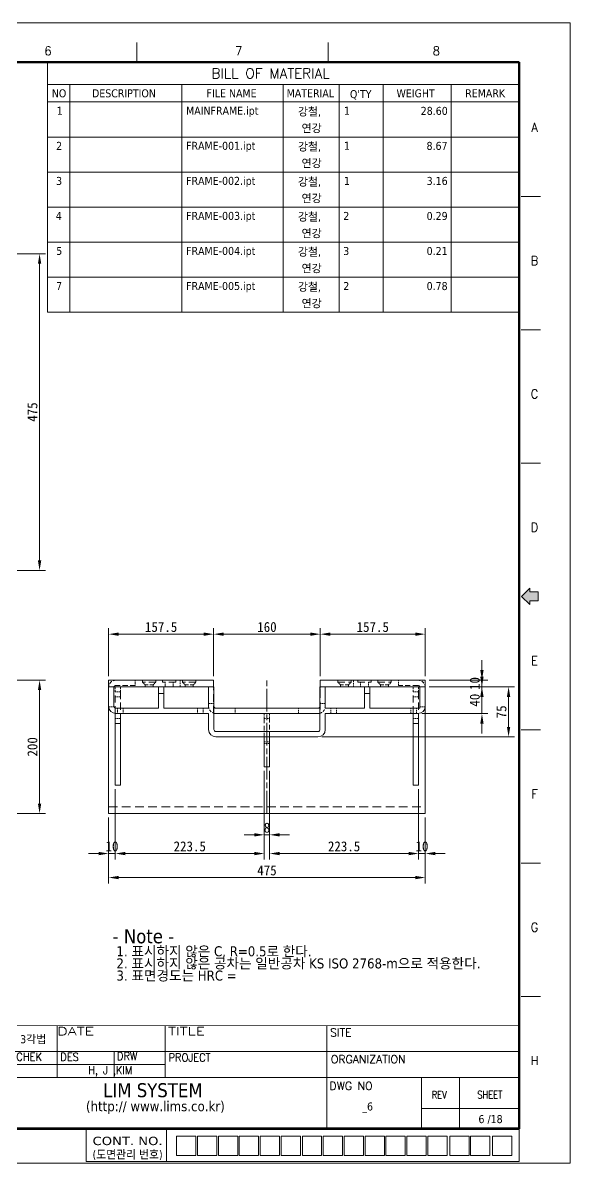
# Model space of a CAD drawing. Header units: millimetres. Extents: x 36 to 2484, y 36 to 1746.
# Drawn here: x 1663 to 2484, y 36 to 1746 of the extents above; entities that cross this region are included whole.
import ezdxf
from ezdxf.enums import TextEntityAlignment as Align

# ---------------------------------------------------------------- set-up
doc = ezdxf.new("R2010")
doc.units = ezdxf.units.MM
doc.header["$LTSCALE"] = 6
doc.linetypes.add('CHAIN', pattern=[0.3543, 0.2362, -0.0295, 0.0591, -0.0295])
doc.linetypes.add('HIDDEN', pattern=[9.525, 6.35, -3.175])
doc.layers.get('0').update_dxf_attribs({"lineweight": 18})
for name, color, linetype, lineweight in [('SkizziergeometrieWIN-ISO', 7, 'Continuous', 50), ('가는실선_A4', 7, 'Continuous', 5), ('굵은실선_A3', 7, 'Continuous', 18), ('제목(ISO)', 7, 'Continuous', 50)]:
    doc.layers.add(name, color=color, linetype=linetype, lineweight=lineweight)
for name, color, linetype, lineweight, true_color in [('가는실선_A3', 9, 'Continuous', 5, 0x808080), ('가는실선중심선_A3', 1, 'Continuous', 5, 0xff0000), ('가는파선_A3', 7, 'HIDDEN', 13, 0x008000)]:
    doc.layers.add(name, color=color, linetype=linetype, lineweight=lineweight, true_color=true_color)
doc.styles.add('A3_DS_PartList', font='RomanC.shx')
doc.styles.add('A3_DS_TB02', font='tahoma.ttf')
doc.styles.add('ROMANC_61', font='ROMANC.shx')
doc.styles.add('주 텍스트 (ISO)', font='tahoma.ttf')
doc.styles.add('주문자_A3(3.5)', font='tahoma.ttf')
doc.styles.add('치수문자_A3(2.5)', font='')
doc.styles.add('텍스트 스타일12', font='tahoma.ttf')
doc.styles.add('텍스트 스타일171', font='ROMANC.shx', dxfattribs={"width": 0.9})
doc.styles.add('텍스트 스타일206', font='ROMANC.shx', dxfattribs={"width": 1.11072})
doc.styles.add('텍스트 스타일208', font='ROMANC.shx', dxfattribs={"width": 1.194322})
doc.styles.add('텍스트 스타일211', font='ROMANC.shx', dxfattribs={"width": 0.9})
doc.styles.add('텍스트 스타일213', font='RomanC.shx', dxfattribs={"width": 0.9})
doc.styles.add('텍스트 스타일233', font='RomanC.shx')
doc.styles.add('텍스트 스타일36', font='ROMANC.shx', dxfattribs={"width": 0.941937})
doc.styles.add('텍스트 스타일46', font='tahoma.ttf', dxfattribs={"width": 0.862937})
doc.styles.add('텍스트 스타일48', font='tahoma.ttf', dxfattribs={"width": 1.258573})
doc.styles.add('텍스트 스타일65', font='romans.shx', dxfattribs={"width": 0.8})
doc.styles.get('치수문자_A3(2.5)').set_extended_font_data('GulimChe')
doc.dimstyles.new('치수_A3(2.5)', dxfattribs={"dimscale": 6, "dimtxt": 2.5, "dimasz": 2.5, "dimexe": 1.5, "dimexo": 1, "dimgap": 0.5, "dimtad": 1, "dimtoh": 1, "dimdec": 1, "dimrnd": 1e-08, "dimdsep": 46, "dimtxsty": '치수문자_A3(2.5)', "dimcen": 0.09, "dimdle": 10, "dimclrd": 8, "dimclre": 8, "dimclrt": 7, "dimadec": 1, "dimazin": 2, "dimtfac": 0.8, "dimtmove": 0, "dimatfit": 3, "dimfxl": 1, "dimtolj": 1, "dimtzin": 0, "dimlwd": -1, "dimlwe": -1, "dimarcsym": 0})

# ---------------------------------------------------------------- blocks, each defined once
blk = doc.blocks.new('경계 A3_경계')
blk.add_hatch(color=7).paths.add_polyline_path([(405.98, 148.76), (403.92, 148.76), (403.92, 149.72), (401.86, 147.66), (403.92, 145.6), (403.92, 146.56), (405.98, 146.56)])
for p, q in [((403.92, 149.72), (401.86, 147.66)), ((403.92, 148.76), (403.92, 149.72)), ((405.98, 148.76), (403.92, 148.76)), ((405.98, 146.56), (405.98, 148.76)), ((401.86, 147.66), (403.92, 145.6)), ((403.92, 146.56), (405.98, 146.56)), ((403.92, 145.6), (403.92, 146.56)), ((292.99, 6.43), (292.99, 14.6))]:
    blk.add_line(p, q)
at = {"color": 7}
for p, q in [((403.92, 149.72), (401.86, 147.66)), ((403.92, 148.76), (403.92, 149.72)), ((405.98, 148.76), (403.92, 148.76)), ((405.98, 146.56), (405.98, 148.76)), ((401.86, 147.66), (403.92, 145.6)), ((403.92, 145.6), (403.92, 146.56)), ((403.92, 146.56), (405.98, 146.56))]:
    blk.add_line(p, q, dxfattribs=at)
at = {"layer": 'SkizziergeometrieWIN-ISO', "lineweight": 18}
for p, q in [((6, 291), (414, 291)), ((414, 291), (414, 6)), ((414, 6), (6, 6))]:
    blk.add_line(p, q, dxfattribs=at)
at = {"layer": '가는실선_A3', "color": 7}
for p, q in [((305.67, 281.16), (305.67, 286.06)), ((353.45, 281.16), (353.45, 286.06)), ((401.71, 247.62), (406.61, 247.62)), ((401.71, 214.3), (406.61, 214.3)), ((401.71, 180.98), (406.61, 180.98)), ((401.71, 114.34), (406.61, 114.34)), ((401.71, 81.02), (406.61, 81.02)), ((401.71, 47.7), (406.61, 47.7)), ((313.09, 14.6), (313.09, 6.55)), ((401.22, 14.6), (401.22, 6.43)), ((315.58, 12.77), (315.58, 7.95)), ((315.58, 12.77), (320.4, 12.77)), ((320.4, 12.77), (320.4, 7.95)), ((320.81, 12.77), (320.81, 7.95)), ((320.81, 12.77), (325.63, 12.77)), ((325.63, 12.77), (325.63, 7.95)), ((326.03, 12.77), (326.03, 7.95)), ((326.03, 12.77), (330.86, 12.77)), ((330.86, 12.77), (330.86, 7.95)), ((331.26, 12.77), (336.09, 12.77)), ((331.26, 12.77), (331.26, 7.95)), ((336.09, 12.77), (336.09, 7.95)), ((336.49, 12.77), (336.49, 7.95)), ((336.49, 12.77), (341.31, 12.77)), ((341.31, 12.77), (341.31, 7.95)), ((341.72, 12.77), (341.72, 7.95)), ((341.72, 12.77), (346.54, 12.77)), ((346.54, 12.77), (346.54, 7.95)), ((347.03, 12.77), (351.86, 12.77)), ((347.03, 12.77), (347.03, 7.95)), ((351.86, 12.77), (351.86, 7.95)), ((352.26, 12.77), (352.26, 7.95)), ((352.26, 12.77), (357.09, 12.77)), ((357.09, 12.77), (357.09, 7.95)), ((357.49, 12.77), (357.49, 7.95)), ((357.49, 12.77), (362.31, 12.77)), ((362.31, 12.77), (362.31, 7.95)), ((362.72, 12.77), (362.72, 7.95)), ((362.72, 12.77), (367.54, 12.77)), ((367.54, 12.77), (367.54, 7.95)), ((367.94, 12.77), (372.77, 12.77)), ((367.94, 12.77), (367.94, 7.95)), ((372.77, 12.77), (372.77, 7.95)), ((373.17, 12.77), (373.17, 7.95)), ((373.17, 12.77), (378, 12.77)), ((378, 12.77), (378, 7.95)), ((378.4, 12.77), (378.4, 7.95)), ((378.4, 12.77), (383.22, 12.77)), ((383.22, 12.77), (383.22, 7.95)), ((383.88, 12.77), (388.7, 12.77)), ((383.88, 12.77), (383.88, 7.95)), ((388.7, 12.77), (388.7, 7.95)), ((389.1, 12.77), (389.1, 7.95)), ((389.1, 12.77), (393.93, 12.77)), ((393.93, 12.77), (393.93, 7.95)), ((394.55, 12.77), (394.55, 7.95)), ((394.55, 12.77), (399.37, 12.77)), ((399.37, 12.77), (399.37, 7.95)), ((292.99, 6.43), (401.22, 6.43)), ((315.58, 7.95), (320.4, 7.95)), ((320.81, 7.95), (325.63, 7.95)), ((326.03, 7.95), (330.86, 7.95)), ((331.26, 7.95), (336.09, 7.95)), ((336.49, 7.95), (341.31, 7.95)), ((341.72, 7.95), (346.54, 7.95)), ((347.03, 7.95), (351.86, 7.95)), ((352.26, 7.95), (357.09, 7.95)), ((357.49, 7.95), (362.31, 7.95)), ((362.72, 7.95), (367.54, 7.95)), ((367.94, 7.95), (372.77, 7.95)), ((373.17, 7.95), (378, 7.95)), ((378.4, 7.95), (383.22, 7.95)), ((383.88, 7.95), (388.7, 7.95)), ((389.1, 7.95), (393.93, 7.95)), ((394.55, 7.95), (399.37, 7.95))]:
    blk.add_line(p, q, dxfattribs=at)
at = {"layer": '가는실선_A3', "color": 7, "lineweight": 60}
for p, q in [((401.22, 281.16), (19.02, 281.16)), ((401.22, 14.6), (401.22, 281.16)), ((19.02, 14.6), (401.22, 14.6))]:
    blk.add_line(p, q, dxfattribs=at)
at = {"layer": '가는실선_A3', "color": 7, "style": '텍스트 스타일36', "width": 0.941937}
for s, p in [('6', (283.45, 283.98)), ('7', (331.14, 283.98)), ('8', (380.55, 283.98)), ('A', (405.08, 264.88)), ('B', (405.08, 231.56)), ('C', (405.08, 198.24)), ('D', (405.08, 164.92)), ('E', (405.08, 131.6)), ('F', (405.08, 98.28)), ('G', (405.08, 64.96)), ('H', (405.08, 31.64))]:
    blk.add_text(s, height=2.2, dxfattribs=at).set_placement(p, align=Align.MIDDLE_CENTER)
at = {"layer": '가는실선_A3', "color": 7}
for s, style, width, p, p2 in [('CONT. NO.', '텍스트 스타일48', 1.258564, (294.58, 10.53), (312.09, 10.53)), ('(도면관리 번호)', '텍스트 스타일46', 0.982376, (294.58, 7.15), (312.09, 7.15))]:
    blk.add_text(s, height=2.084, dxfattribs=dict(at, style=style, width=width)).set_placement(p, p2, align=Align.FIT)
blk = doc.blocks.new('제목 블록 A3_표제란')
at = {"layer": '가는실선_A4', "lineweight": 13}
for p, q in [((25.42, 38.66), (269.12, 38.66)), ((208.17, 38.66), (208.17, 13.12)), ((269.12, 38.66), (407.77, 38.63)), ((25.42, 32.81), (269.12, 32.81))]:
    blk.add_line(p, q, dxfattribs=at)
at = {"layer": '가는실선_A4'}
for p, q in [((25.42, 13.12), (25.42, 38.66)), ((52.65, 38.66), (52.65, 13.12)), ((97.69, 38.66), (97.69, 13.12)), ((106.58, 37.75), (104.15, 34.26)), ((109.02, 34.26), (106.58, 37.75)), ((116.56, 13.12), (116.56, 38.69)), ((225.83, 38.66), (225.83, 12.86)), ((240.26, 38.66), (240.26, 12.86)), ((254.69, 38.66), (254.69, 13.12)), ((281.38, 38.66), (281.38, 25.66)), ((292.25, 38.65), (292.25, 25.66)), ((319.29, 38.65), (319.29, 25.66)), ((407.76, 13.12), (407.77, 38.63)), ((104.15, 34.26), (109.02, 34.26)), ((36.93, 32.81), (36.93, 19.82)), ((66.8, 32.81), (66.8, 17.47)), ((82.25, 32.81), (82.25, 17.47)), ((106.58, 31.55), (104.15, 28.06)), ((109.02, 28.06), (106.58, 31.55)), ((306.52, 32.15), (306.52, 25.66)), ((97.69, 30.03), (25.42, 30.03)), ((30.98, 29.24), (32.59, 29.24)), ((31.78, 28.13), (30.98, 29.24)), ((32.59, 29.24), (31.78, 28.13)), ((30.19, 26.66), (31.8, 26.66)), ((30.99, 25.55), (30.19, 26.66)), ((31.8, 26.66), (30.99, 25.55)), ((31.8, 26.66), (33.4, 26.66)), ((32.6, 25.55), (31.8, 26.66)), ((33.4, 26.66), (32.6, 25.55)), ((104.15, 28.06), (109.02, 28.06)), ((106.58, 26.57), (104.15, 23.08)), ((109.02, 23.08), (106.58, 26.57)), ((97.69, 25.05), (25.42, 25.05)), ((29.38, 24.16), (30.98, 24.16)), ((30.18, 23.05), (29.38, 24.16)), ((30.98, 24.16), (30.18, 23.05)), ((30.98, 24.16), (32.59, 24.16)), ((31.79, 23.05), (30.98, 24.16)), ((32.59, 24.16), (31.79, 23.05)), ((32.59, 24.16), (34.2, 24.16)), ((33.39, 23.05), (32.59, 24.16)), ((34.2, 24.16), (33.39, 23.05)), ((104.15, 23.08), (109.02, 23.08)), ((28.59, 21.34), (30.19, 21.34)), ((29.39, 20.23), (28.59, 21.34)), ((30.19, 21.34), (29.39, 20.23)), ((30.19, 21.34), (31.8, 21.34)), ((31, 20.23), (30.19, 21.34)), ((31.8, 21.34), (31, 20.23)), ((31.8, 21.34), (33.41, 21.34)), ((32.6, 20.23), (31.8, 21.34)), ((33.41, 21.34), (32.6, 20.23)), ((33.41, 21.34), (35.01, 21.34)), ((34.21, 20.23), (33.41, 21.34)), ((35.01, 21.34), (34.21, 20.23)), ((106.58, 21.34), (104.15, 17.85)), ((109.02, 17.85), (106.58, 21.34)), ((97.69, 19.82), (25.42, 19.82)), ((36.93, 19.82), (36.93, 13.12)), ((104.15, 17.85), (109.02, 17.85)), ((25.42, 13.12), (407.76, 13.12)), ((208.17, 13.12), (25.42, 13.12))]:
    blk.add_line(p, q, dxfattribs=at)
at = {"layer": '가는실선_A4', "color": 7}
for p, q in [((269.12, 13.12), (269.12, 38.66)), ((359.7, 38.64), (359.69, 13.12)), ((269.12, 32.15), (407.77, 32.15)), ((269.09, 27.68), (25.42, 27.68)), ((407.76, 25.66), (269.12, 25.66)), ((383.36, 25.66), (383.36, 13.12)), ((269.12, 22.4), (25.42, 22.4)), ((269.12, 17.47), (52.65, 17.47)), ((383.36, 17.91), (407.76, 17.92))]:
    blk.add_line(p, q, dxfattribs=at)
at = {"layer": '가는실선_A4', "color": 7, "linetype": 'Continuous'}
blk.add_line((392.85, 25.66), (392.85, 13.12), dxfattribs=at)
at = {"layer": '가는실선_A4'}
for centre, start, end in [((30.81, 31.11), 0, 180), ((32.21, 31.11), 180, 0)]:
    blk.add_arc(centre, 0.698, start, end, dxfattribs=at)
at = {"layer": '제목(ISO)', "color": 208, "lineweight": 5, "true_color": 0x400040}
blk.add_line((269.12, 28.95), (319.29, 28.95), dxfattribs=at)
at = {"layer": '가는실선_A3', "color": 7, "style": '텍스트 스타일12'}
blk.add_attdef('질량\\P1;_001', (38.51, 15.71), '', height=2, dxfattribs=at)
at = {"layer": '가는실선_A4', "color": 7}
for s, height, style, width, p in [('SCALE', 1.911, '텍스트 스타일65', 0.8, (269.12, 36.36)), ('CLASS OF FINISH', 2, '텍스트 스타일171', 0.9, (26.97, 34.81)), ('GENERAL TOL(MACHINE)', 2, '텍스트 스타일171', 0.9, (53.76, 34.67)), ('4', 1.5, '텍스트 스타일211', 0.9, (105.83, 34.98)), ('OVER0.5', 1.5, '텍스트 스타일211', 0.9, (54.63, 30.6)), ('UNDER6', 1.5, '텍스트 스타일211', 0.9, (69.75, 30.85)), ('APP', 2, '텍스트 스타일171', 0.9, (269.12, 30.05)), ('CHEK', 2, '텍스트 스타일171', 0.9, (282.07, 29.86)), ('DES', 2, '텍스트 스타일171', 0.9, (293.07, 29.82)), ('DRW', 2, '텍스트 스타일171', 0.9, (307.23, 30.03)), ('PROJECT', 2, '텍스트 스타일171', 0.9, (320.13, 29.68)), ('50S', 1.5, '텍스트 스타일211', 0.9, (42.49, 28.11)), ('6', 1.5, '텍스트 스타일211', 0.9, (56.81, 28.15)), ('30', 1.5, '텍스트 스타일211', 0.9, (71.73, 28.22)), ('3', 1.5, '텍스트 스타일211', 0.9, (105.83, 28.78)), ('H, J ,KIM', 2, '텍스트 스타일171', 0.9, (300.03, 26.54)), ('12.5S', 1.5, '텍스트 스타일211', 0.9, (42.49, 25.76)), ('30', 1.5, '텍스트 스타일211', 0.9, (56.81, 25.8)), ('120', 1.5, '텍스트 스타일211', 0.9, (71.73, 25.86)), ('3.2S', 1.5, '텍스트 스타일211', 0.9, (42.49, 23.12)), ('120', 1.5, '텍스트 스타일211', 0.9, (56.81, 23.16)), ('315', 1.5, '텍스트 스타일211', 0.9, (71.73, 23.23)), ('2', 1.5, '텍스트 스타일211', 0.9, (105.83, 23.8)), ('0.8S', 1.5, '텍스트 스타일211', 0.9, (42.49, 20.48)), ('160', 1.5, '텍스트 스타일211', 0.9, (56.81, 20.52)), ('1000', 1.5, '텍스트 스타일213', 0.9, (71.72, 20.59)), ('1', 1.5, '텍스트 스타일211', 0.9, (105.83, 18.57)), ('REV', 1.911, '텍스트 스타일65', 0.8, (385.9, 20.39)), ('SHEET', 1.911, '텍스트 스타일65', 0.8, (397.3, 20.42)), ('Weight', 2, '텍스트 스타일171', 0.9, (26.97, 15.76)), ('315', 1.5, '텍스트 스타일213', 0.9, (56.81, 17.94)), ('2000', 1.5, '텍스트 스타일211', 0.9, (71.72, 18.01)), ('OVER 2000', 1.5, '텍스트 스타일211', 0.9, (56.81, 13.87)), ('50S', 1.5, '텍스트 스타일211', 0.9, (71.73, 13.94)), ('REV NO', 2, '텍스트 스타일171', 0.9, (101.23, 14.1)), ('REVISION NOTE', 2, '텍스트 스타일171', 0.9, (148.38, 14.33)), ('DATE', 2, '텍스트 스타일171', 0.9, (213.9, 14.44)), ('DRW', 2, '텍스트 스타일171', 0.9, (230.19, 14.46)), ('DES', 2, '텍스트 스타일171', 0.9, (244.7, 14.2)), ('APP', 2, '텍스트 스타일171', 0.9, (259.32, 14.27))]:
    blk.add_text(s, height=height, dxfattribs=dict(at, style=style, width=width)).set_placement(p)
for s, style, width, p, p2 in [('DATE', '텍스트 스타일208', 1.22262, (292.31, 36.23), (301.51, 36.23)), ('TITLE', '텍스트 스타일206', 1.136317, (320.02, 36.23), (329.22, 36.23))]:
    blk.add_text(s, height=2, dxfattribs=dict(at, style=style, width=width)).set_placement(p, p2, align=Align.FIT)
at = {"layer": '가는실선_A4', "color": 7, "style": '텍스트 스타일233'}
for s, p in [('SITE', (360.5, 35.93)), ('ORGANIZATION', (360.7, 29.24)), ('DWG NO', (360.36, 22.57))]:
    blk.add_text(s, height=2, dxfattribs=at).set_placement(p)
at = {"layer": '가는실선_A4', "color": 7}
for s, insert, char_height, attachment_point, style in [('\\fTahoma|b0|i0;\\H2.0000;3각법', (283.03, 35.14), 2, 4, '주문자_A3(3.5)'), ('\\fAIGDT|b0|i0;\\W0.90;\\H1.5000;`\\fTahoma|b0|i0;\\W0.90;\\H1.5000;0.2', (85.63, 30.47), 1.5, 7, 'ROMANC_61'), ('\\fAIGDT|b0|i0;\\W0.90;\\H1.5000;`\\fTahoma|b0|i0;\\W0.90;\\H1.5000;0.1', (85.63, 27.69), 1.5, 7, 'ROMANC_61'), ('\\fAIGDT|b0|i0;\\W0.90;\\H1.5000;`\\fTahoma|b0|i0;\\W0.90;\\H1.5000;0.3', (85.63, 25.34), 1.5, 7, 'ROMANC_61'), ('\\fAIGDT|b0|i0;\\W0.90;\\H1.5000;`\\fTahoma|b0|i0;\\W0.90;\\H1.5000;0.5', (85.63, 22.71), 1.5, 7, 'ROMANC_61'), ('\\fAIGDT|b0|i0;\\W0.90;\\H1.5000;`\\fTahoma|b0|i0;\\W0.90;\\H1.5000;0.8', (85.62, 20.06), 1.5, 7, 'ROMANC_61'), ('\\fAIGDT|b0|i0;\\W0.90;\\H1.5000;`\\fTahoma|b0|i0;\\W0.90;\\H1.5000;1.2', (85.62, 17.48), 1.5, 7, 'ROMANC_61'), ('\\fAIGDT|b0|i0;\\W0.90;\\H1.5000;`\\fTahoma|b0|i0;\\W0.90;\\H1.5000;1.5', (85.63, 13.42), 1.5, 7, 'ROMANC_61')]:
    blk.add_mtext(s, dxfattribs=dict(at, insert=insert, char_height=char_height, attachment_point=attachment_point, style=style))
at = {"layer": '가는실선_A4', "char_height": 2, "style": '주 텍스트 (ISO)'}
for s, insert, attachment_point in [('\\fTahoma|b0|i0;\\H2.0000;_6 ', (369.91, 18.11), 5), ('\\fTahoma|b0|i0;\\H2.0000;6 /18 ', (400.63, 16.28), 2)]:
    blk.add_mtext(s, dxfattribs=dict(at, insert=insert, attachment_point=attachment_point))
at = {"layer": '가는실선_A4', "color": 7, "style": '텍스트 스타일12'}
blk.add_attdef('SCALE_001', (273.43, 32.87), '', height=2, dxfattribs=at)
blk.add_attdef('설명', text='', height=2, dxfattribs=at).set_placement((331.27, 35.73), align=Align.MIDDLE_LEFT)
blk.add_attdef('프로젝트', text='', height=2, dxfattribs=at).set_placement((340.77, 28.27), align=Align.MIDDLE_CENTER)
at = {"layer": '가는실선_A4', "style": '텍스트 스타일12'}
blk.add_attdef('리비전_번호', text='', height=2, dxfattribs=at).set_placement((388.38, 15.27), align=Align.MIDDLE_CENTER)
at = {"layer": '제목(ISO)', "char_height": 3.5, "attachment_point": 1, "style": '주 텍스트 (ISO)'}
for s, insert, line_spacing_factor in [('- Note -\\P{\\H0.71429x; 1. \\fGulim|b0|i0|c129|p50;표시하지 않은 \\fTahoma|b0|i0|c129|p34;C, R=0.5\\fGulim|b0|i0|c129|p50;로 한다\\fTahoma|b0|i0|c129|p34;.\\H1.54068x; \\H0.64906x;\\P 2. \\fGulim|b0|i0|c129|p50;표시하지 않은 공차는 일반공차 \\fTahoma|b0|i0|c129|p34;KS ISO 2768-m\\fGulim|b0|i0|c129|p50;으로 적용한다\\fTahoma|b0|i0|c129|p34;.\\H1.32612x; \\H0.75408x;\\P 3. \\fGulim|b0|i0|c129|p50;표면경도는 \\fTahoma|b0|i0|c129|p34;HRC = \\H1.31974x; }', (306.15, 62.72), 0.727683), ('{\\H1x;    LIM SYSTEM\\H0.71429x;  \\P (http:// www.lims.co.kr)\\H1.44773x; }', (298.53, 24.26), 0.771785)]:
    blk.add_mtext(s, dxfattribs=dict(at, insert=insert, line_spacing_factor=line_spacing_factor))
at = {"layer": '제목(ISO)', "style": '텍스트 스타일12'}
for tag, p in [('관리자', (373.93, 36.39)), ('공급업자', (383.08, 28.64))]:
    blk.add_attdef(tag, text='', height=2, dxfattribs=at).set_placement(p, align=Align.TOP_LEFT)
blk = doc.blocks.new('*D18')
at = {"layer": 'Defpoints', "color": 0, "transparency": 16777216}
for p in [(1586.8, 760.3), (1688, 760.3), (1371.8, 560.3)]:
    blk.add_point(p, dxfattribs=at)
at = {"layer": '가는실선_A4', "color": 8, "transparency": 16777216}
for p, q in [((1592.8, 760.3), (1697, 760.3)), ((1688, 575.3), (1688, 745.3)), ((1377.8, 560.3), (1697, 560.3))]:
    blk.add_line(p, q, dxfattribs=at)
for points in [[(1685.5, 745.3), (1690.5, 745.3), (1688, 760.3)], [(1685.5, 575.3), (1690.5, 575.3), (1688, 560.3)]]:
    blk.add_solid(points, dxfattribs=at)
at = {"layer": '가는실선_A4', "color": 7, "transparency": 16777216, "insert": (1677.3, 660.3), "char_height": 15, "attachment_point": 5, "rotation": 90, "style": '치수문자_A3(2.5)'}
blk.add_mtext('\\A1;200', dxfattribs=at)
blk = doc.blocks.new('*D19')
at = {"layer": 'Defpoints', "color": 0, "transparency": 16777216}
for p in [(1586.8, 1399.8), (1586.8, 924.8), (1688, 924.8)]:
    blk.add_point(p, dxfattribs=at)
at = {"layer": '가는실선_A4', "color": 8, "transparency": 16777216}
for p, q in [((1592.8, 1399.8), (1697, 1399.8)), ((1688, 1384.8), (1688, 939.8)), ((1592.8, 924.8), (1697, 924.8))]:
    blk.add_line(p, q, dxfattribs=at)
for points in [[(1685.5, 1384.8), (1690.5, 1384.8), (1688, 1399.8)], [(1685.5, 939.8), (1690.5, 939.8), (1688, 924.8)]]:
    blk.add_solid(points, dxfattribs=at)
at = {"layer": '가는실선_A4', "color": 7, "transparency": 16777216, "insert": (1677.3, 1162.3), "char_height": 15, "attachment_point": 5, "rotation": 90, "style": '치수문자_A3(2.5)'}
blk.add_mtext('\\A1;475', dxfattribs=at)
blk = doc.blocks.new('*D20')
at = {"layer": 'Defpoints', "color": 0, "transparency": 16777216}
for p in [(1791.6, 560.3), (2266.6, 560.3), (2266.6, 464.3)]:
    blk.add_point(p, dxfattribs=at)
at = {"layer": '가는실선_A4', "color": 8, "transparency": 16777216}
for p, q in [((1791.6, 554.3), (1791.6, 455.3)), ((2266.6, 554.3), (2266.6, 455.3)), ((1806.6, 464.3), (2251.6, 464.3))]:
    blk.add_line(p, q, dxfattribs=at)
for points in [[(1806.6, 466.8), (1806.6, 461.8), (1791.6, 464.3)], [(2251.6, 466.8), (2251.6, 461.8), (2266.6, 464.3)]]:
    blk.add_solid(points, dxfattribs=at)
at = {"layer": '가는실선_A4', "color": 7, "transparency": 16777216, "insert": (2029.1, 475), "char_height": 15, "attachment_point": 5, "style": '치수문자_A3(2.5)'}
blk.add_mtext('\\A1;475', dxfattribs=at)
blk = doc.blocks.new('*D21')
at = {"layer": 'Defpoints', "color": 0, "transparency": 16777216}
for p in [(1949.1, 829.3), (1791.6, 760.3), (1949.1, 760.3)]:
    blk.add_point(p, dxfattribs=at)
at = {"layer": '가는실선_A4', "color": 8, "transparency": 16777216}
for p, q in [((1791.6, 766.3), (1791.6, 838.3)), ((1949.1, 766.3), (1949.1, 838.3)), ((1806.6, 829.3), (1934.1, 829.3))]:
    blk.add_line(p, q, dxfattribs=at)
for points in [[(1806.6, 831.8), (1806.6, 826.8), (1791.6, 829.3)], [(1934.1, 831.8), (1934.1, 826.8), (1949.1, 829.3)]]:
    blk.add_solid(points, dxfattribs=at)
at = {"layer": '가는실선_A4', "color": 7, "transparency": 16777216, "insert": (1870.3, 840), "char_height": 15, "attachment_point": 5, "style": '치수문자_A3(2.5)'}
blk.add_mtext('\\A1;157.5', dxfattribs=at)
blk = doc.blocks.new('*D22')
at = {"layer": 'Defpoints', "color": 0, "transparency": 16777216}
for p in [(2109.1, 829.3), (1949.1, 760.3), (2109.1, 760.3)]:
    blk.add_point(p, dxfattribs=at)
at = {"layer": '가는실선_A4', "color": 8, "transparency": 16777216}
for p, q in [((1949.1, 766.3), (1949.1, 838.3)), ((2109.1, 766.3), (2109.1, 838.3)), ((1964.1, 829.3), (2094.1, 829.3))]:
    blk.add_line(p, q, dxfattribs=at)
for points in [[(1964.1, 831.8), (1964.1, 826.8), (1949.1, 829.3)], [(2094.1, 831.8), (2094.1, 826.8), (2109.1, 829.3)]]:
    blk.add_solid(points, dxfattribs=at)
at = {"layer": '가는실선_A4', "color": 7, "transparency": 16777216, "insert": (2029.1, 840), "char_height": 15, "attachment_point": 5, "style": '치수문자_A3(2.5)'}
blk.add_mtext('\\A1;160', dxfattribs=at)
blk = doc.blocks.new('*D23')
at = {"layer": 'Defpoints', "color": 0, "transparency": 16777216}
for p in [(2266.6, 829.3), (2109.1, 760.3), (2266.6, 760.3)]:
    blk.add_point(p, dxfattribs=at)
at = {"layer": '가는실선_A4', "color": 8, "transparency": 16777216}
for p, q in [((2109.1, 766.3), (2109.1, 838.3)), ((2266.6, 766.3), (2266.6, 838.3)), ((2124.1, 829.3), (2251.6, 829.3))]:
    blk.add_line(p, q, dxfattribs=at)
for points in [[(2124.1, 831.8), (2124.1, 826.8), (2109.1, 829.3)], [(2251.6, 831.8), (2251.6, 826.8), (2266.6, 829.3)]]:
    blk.add_solid(points, dxfattribs=at)
at = {"layer": '가는실선_A4', "color": 7, "transparency": 16777216, "insert": (2187.8, 840), "char_height": 15, "attachment_point": 5, "style": '치수문자_A3(2.5)'}
blk.add_mtext('\\A1;157.5', dxfattribs=at)
blk = doc.blocks.new('*D24')
at = {"layer": 'Defpoints', "color": 0, "transparency": 16777216}
for p in [(1801.6, 602.9), (1791.6, 560.3), (1791.6, 500.3)]:
    blk.add_point(p, dxfattribs=at)
at = {"layer": '가는실선_A4', "color": 8, "transparency": 16777216}
for p, q in [((1801.6, 596.9), (1801.6, 491.3)), ((1791.6, 554.3), (1791.6, 491.3)), ((1776.6, 500.3), (1761.6, 500.3)), ((1801.6, 500.3), (1791.6, 500.3)), ((1816.6, 500.3), (1831.6, 500.3))]:
    blk.add_line(p, q, dxfattribs=at)
for points in [[(1776.6, 502.8), (1776.6, 497.8), (1791.6, 500.3)], [(1816.6, 502.8), (1816.6, 497.8), (1801.6, 500.3)]]:
    blk.add_solid(points, dxfattribs=at)
at = {"layer": '가는실선_A4', "color": 7, "transparency": 16777216, "insert": (1796.6, 511), "char_height": 15, "attachment_point": 5, "style": '치수문자_A3(2.5)'}
blk.add_mtext('\\A1;10', dxfattribs=at)
blk = doc.blocks.new('*D25')
at = {"layer": 'Defpoints', "color": 0, "transparency": 16777216}
for p in [(2025.1, 630.3), (1801.6, 602.9), (2025.1, 500.3)]:
    blk.add_point(p, dxfattribs=at)
at = {"layer": '가는실선_A4', "color": 8, "transparency": 16777216}
for p, q in [((2025.1, 624.3), (2025.1, 491.3)), ((1801.6, 596.9), (1801.6, 491.3)), ((1816.6, 500.3), (2010.1, 500.3))]:
    blk.add_line(p, q, dxfattribs=at)
for points in [[(1816.6, 502.8), (1816.6, 497.8), (1801.6, 500.3)], [(2010.1, 502.8), (2010.1, 497.8), (2025.1, 500.3)]]:
    blk.add_solid(points, dxfattribs=at)
at = {"layer": '가는실선_A4', "color": 7, "transparency": 16777216, "insert": (1913.3, 511), "char_height": 15, "attachment_point": 5, "style": '치수문자_A3(2.5)'}
blk.add_mtext('\\A1;223.5', dxfattribs=at)
blk = doc.blocks.new('*D26')
at = {"layer": 'Defpoints', "color": 0, "transparency": 16777216}
for p in [(2025.1, 630.3), (2033.1, 630.3), (2033.1, 528.4)]:
    blk.add_point(p, dxfattribs=at)
at = {"layer": '가는실선_A4', "color": 8, "transparency": 16777216}
for p, q in [((2025.1, 624.3), (2025.1, 519.4)), ((2033.1, 624.3), (2033.1, 519.4)), ((2010.1, 528.4), (1995.1, 528.4)), ((2025.1, 528.4), (2033.1, 528.4)), ((2048.1, 528.4), (2063.1, 528.4))]:
    blk.add_line(p, q, dxfattribs=at)
for points in [[(2010.1, 530.9), (2010.1, 525.9), (2025.1, 528.4)], [(2048.1, 530.9), (2048.1, 525.9), (2033.1, 528.4)]]:
    blk.add_solid(points, dxfattribs=at)
at = {"layer": '가는실선_A4', "color": 7, "transparency": 16777216, "insert": (2029.1, 539), "char_height": 15, "attachment_point": 5, "style": '치수문자_A3(2.5)'}
blk.add_mtext('\\A1;8', dxfattribs=at)
blk = doc.blocks.new('*D27')
at = {"layer": 'Defpoints', "color": 0, "transparency": 16777216}
for p in [(2033.1, 630.3), (2256.6, 602.9), (2256.6, 500.3)]:
    blk.add_point(p, dxfattribs=at)
at = {"layer": '가는실선_A4', "color": 8, "transparency": 16777216}
for p, q in [((2033.1, 624.3), (2033.1, 491.3)), ((2256.6, 596.9), (2256.6, 491.3)), ((2048.1, 500.3), (2241.6, 500.3))]:
    blk.add_line(p, q, dxfattribs=at)
for points in [[(2048.1, 502.8), (2048.1, 497.8), (2033.1, 500.3)], [(2241.6, 502.8), (2241.6, 497.8), (2256.6, 500.3)]]:
    blk.add_solid(points, dxfattribs=at)
at = {"layer": '가는실선_A4', "color": 7, "transparency": 16777216, "insert": (2144.8, 511), "char_height": 15, "attachment_point": 5, "style": '치수문자_A3(2.5)'}
blk.add_mtext('\\A1;223.5', dxfattribs=at)
blk = doc.blocks.new('*D28')
at = {"layer": 'Defpoints', "color": 0, "transparency": 16777216}
for p in [(2256.6, 602.9), (2266.6, 560.3), (2266.6, 500.3)]:
    blk.add_point(p, dxfattribs=at)
at = {"layer": '가는실선_A4', "color": 8, "transparency": 16777216}
for p, q in [((2256.6, 596.9), (2256.6, 491.3)), ((2266.6, 554.3), (2266.6, 491.3)), ((2241.6, 500.3), (2226.6, 500.3)), ((2256.6, 500.3), (2266.6, 500.3)), ((2281.6, 500.3), (2296.6, 500.3))]:
    blk.add_line(p, q, dxfattribs=at)
for points in [[(2241.6, 502.8), (2241.6, 497.8), (2256.6, 500.3)], [(2281.6, 502.8), (2281.6, 497.8), (2266.6, 500.3)]]:
    blk.add_solid(points, dxfattribs=at)
at = {"layer": '가는실선_A4', "color": 7, "transparency": 16777216, "insert": (2261.6, 511), "char_height": 15, "attachment_point": 5, "style": '치수문자_A3(2.5)'}
blk.add_mtext('\\A1;10', dxfattribs=at)
blk = doc.blocks.new('*D29')
at = {"layer": 'Defpoints', "color": 0, "transparency": 16777216}
for p in [(2266.6, 760.3), (2266.6, 750.3), (2351.6, 750.3)]:
    blk.add_point(p, dxfattribs=at)
at = {"layer": '가는실선_A4', "color": 8, "transparency": 16777216}
for p, q in [((2351.6, 775.3), (2351.6, 790.3)), ((2272.6, 760.3), (2360.6, 760.3)), ((2351.6, 760.3), (2351.6, 750.3)), ((2272.6, 750.3), (2360.6, 750.3)), ((2351.6, 735.3), (2351.6, 720.3))]:
    blk.add_line(p, q, dxfattribs=at)
for points in [[(2349.1, 775.3), (2354.1, 775.3), (2351.6, 760.3)], [(2349.1, 735.3), (2354.1, 735.3), (2351.6, 750.3)]]:
    blk.add_solid(points, dxfattribs=at)
at = {"layer": '가는실선_A4', "color": 7, "transparency": 16777216, "insert": (2340.9, 755.3), "char_height": 15, "attachment_point": 5, "rotation": 90, "style": '치수문자_A3(2.5)'}
blk.add_mtext('\\A1;10', dxfattribs=at)
blk = doc.blocks.new('*D36')
at = {"layer": 'Defpoints', "color": 0, "transparency": 16777216}
for p in [(2266.6, 750.3), (2255.6, 710.3), (2351.6, 710.3)]:
    blk.add_point(p, dxfattribs=at)
at = {"layer": '가는실선_A4', "color": 8, "transparency": 16777216}
for p, q in [((2351.6, 765.3), (2351.6, 780.3)), ((2272.6, 750.3), (2360.6, 750.3)), ((2351.6, 750.3), (2351.6, 735.3)), ((2351.6, 735.3), (2351.6, 725.3)), ((2351.6, 710.3), (2351.6, 725.3)), ((2261.6, 710.3), (2360.6, 710.3)), ((2351.6, 695.3), (2351.6, 680.3))]:
    blk.add_line(p, q, dxfattribs=at)
for points in [[(2349.1, 765.3), (2354.1, 765.3), (2351.6, 750.3)], [(2349.1, 695.3), (2354.1, 695.3), (2351.6, 710.3)]]:
    blk.add_solid(points, dxfattribs=at)
at = {"layer": '가는실선_A4', "color": 7, "transparency": 16777216, "insert": (2340.9, 730.3), "char_height": 15, "attachment_point": 5, "rotation": 90, "style": '치수문자_A3(2.5)'}
blk.add_mtext('\\A1;40', dxfattribs=at)
blk = doc.blocks.new('*D37')
at = {"layer": 'Defpoints', "color": 0, "transparency": 16777216}
for p in [(2266.6, 750.3), (2105.6, 675.3), (2391.6, 675.3)]:
    blk.add_point(p, dxfattribs=at)
at = {"layer": '가는실선_A4', "color": 8, "transparency": 16777216}
for p, q in [((2272.6, 750.3), (2400.6, 750.3)), ((2391.6, 735.3), (2391.6, 690.3)), ((2111.6, 675.3), (2400.6, 675.3))]:
    blk.add_line(p, q, dxfattribs=at)
for points in [[(2389.1, 735.3), (2394.1, 735.3), (2391.6, 750.3)], [(2389.1, 690.3), (2394.1, 690.3), (2391.6, 675.3)]]:
    blk.add_solid(points, dxfattribs=at)
at = {"layer": '가는실선_A4', "color": 7, "transparency": 16777216, "insert": (2380.9, 712.8), "char_height": 15, "attachment_point": 5, "rotation": 90, "style": '치수문자_A3(2.5)'}
blk.add_mtext('\\A1;75', dxfattribs=at)
blk = doc.blocks.new('BILL OF MATERIAL3')
at = {"layer": '가는실선_A4'}
for p, q in [((401.22, 281.16), (283.29, 281.16)), ((283.29, 281.16), (283.29, 275.59)), ((401.22, 281.16), (401.22, 275.59)), ((401.22, 275.59), (283.29, 275.59)), ((283.29, 275.59), (283.29, 271.21)), ((288.87, 275.59), (288.87, 271.21)), ((316.87, 275.59), (316.87, 271.21)), ((342.27, 275.59), (342.27, 271.21)), ((356.22, 275.59), (356.22, 271.21)), ((367.22, 275.59), (367.22, 271.21)), ((384.22, 275.59), (384.22, 271.21)), ((401.22, 275.59), (401.22, 271.21)), ((401.22, 271.21), (283.29, 271.21)), ((283.29, 271.21), (283.29, 218.67)), ((288.87, 271.21), (288.87, 218.67)), ((316.87, 271.21), (316.87, 218.67)), ((342.27, 271.21), (342.27, 218.67)), ((356.22, 271.21), (356.22, 218.67)), ((367.22, 271.21), (367.22, 218.67)), ((384.22, 271.21), (384.22, 218.67)), ((401.22, 271.21), (401.22, 218.67)), ((401.22, 262.45), (283.29, 262.45)), ((401.22, 253.7), (283.29, 253.7)), ((401.22, 244.94), (283.29, 244.94)), ((401.22, 236.18), (283.29, 236.18)), ((401.22, 227.42), (283.29, 227.42)), ((401.22, 218.67), (283.29, 218.67))]:
    blk.add_line(p, q, dxfattribs=at)
at = {"layer": '가는실선_A4', "color": 7, "attachment_point": 7}
for s, insert, char_height, style in [('BILL OF MATERIAL', (324.3, 277.12), 2.5, 'A3_DS_PartList'), ('NO', (284.39, 272.34), 2, 'A3_DS_TB02'), ('DESCRIPTION', (294.44, 272.34), 2, 'A3_DS_TB02'), ('FILE NAME', (323.08, 272.4), 2, 'A3_DS_TB02'), ('MATERIAL', (343.11, 272.4), 2, 'A3_DS_TB02'), ("Q'TY", (358.93, 271.83), 2, 'A3_DS_TB02'), ('WEIGHT', (370.58, 272.34), 2, 'A3_DS_TB02'), ('REMARK', (387.75, 272.4), 2, 'A3_DS_TB02'), ('1', (285.63, 268.02), 2, 'A3_DS_TB02'), ('MAINFRAME.ipt', (317.97, 267.46), 2, 'A3_DS_TB02'), ('강철, ', (345.93, 267.47), 2, 'A3_DS_TB02'), ('1', (357.42, 268.02), 2, 'A3_DS_TB02'), ('28.60', (376.63, 267.95), 2, 'A3_DS_TB02'), ('연강', (346.83, 263.44), 2, 'A3_DS_TB02'), ('2', (285.47, 259.24), 2, 'A3_DS_TB02'), ('FRAME-001.ipt', (317.97, 258.69), 2, 'A3_DS_TB02'), ('강철, ', (345.93, 258.71), 2, 'A3_DS_TB02'), ('1', (357.42, 259.26), 2, 'A3_DS_TB02'), ('8.67', (378.08, 259.2), 2, 'A3_DS_TB02'), ('연강', (346.83, 254.69), 2, 'A3_DS_TB02'), ('3', (285.46, 250.44), 2, 'A3_DS_TB02'), ('FRAME-002.ipt', (317.97, 249.93), 2, 'A3_DS_TB02'), ('강철, ', (345.93, 249.95), 2, 'A3_DS_TB02'), ('1', (357.42, 250.5), 2, 'A3_DS_TB02'), ('3.16', (378.11, 250.44), 2, 'A3_DS_TB02'), ('연강', (346.83, 245.93), 2, 'A3_DS_TB02'), ('4', (285.38, 241.75), 2, 'A3_DS_TB02'), ('FRAME-003.ipt', (317.97, 241.18), 2, 'A3_DS_TB02'), ('강철, ', (345.93, 241.2), 2, 'A3_DS_TB02'), ('2', (357.26, 241.73), 2, 'A3_DS_TB02'), ('0.29', (378.1, 241.69), 2, 'A3_DS_TB02'), ('연강', (346.83, 237.17), 2, 'A3_DS_TB02'), ('5', (285.49, 232.95), 2, 'A3_DS_TB02'), ('FRAME-004.ipt', (317.97, 232.42), 2, 'A3_DS_TB02'), ('강철, ', (345.93, 232.44), 2, 'A3_DS_TB02'), ('3', (357.25, 232.93), 2, 'A3_DS_TB02'), ('0.21', (378.1, 232.93), 2, 'A3_DS_TB02'), ('연강', (346.83, 228.42), 2, 'A3_DS_TB02'), ('7', (285.46, 224.24), 2, 'A3_DS_TB02'), ('FRAME-005.ipt', (317.97, 223.66), 2, 'A3_DS_TB02'), ('강철, ', (345.93, 223.68), 2, 'A3_DS_TB02'), ('2', (357.26, 224.21), 2, 'A3_DS_TB02'), ('0.78', (378.1, 224.17), 2, 'A3_DS_TB02'), ('연강', (346.83, 219.66), 2, 'A3_DS_TB02')]:
    blk.add_mtext(s, dxfattribs=dict(at, insert=insert, char_height=char_height, style=style))

msp = doc.modelspace()

# ---------------------------------------------------------------- linework, layer by layer
at = {"layer": '가는실선중심선_A3', "linetype": 'CHAIN', "ltscale": 23.990969}
msp.add_line((2029.056, 560.283), (2029.056, 760.283), dxfattribs=at)
at = {"layer": '가는파선_A3', "ltscale": 0.055011}
for p, q in [((1831.556, 760.283), (1831.556, 752.283)), ((2226.556, 752.283), (2226.556, 760.283)), ((1809.556, 742.86), (1801.556, 742.86)), ((2256.556, 742.86), (2248.556, 742.86)), ((1799.556, 720.283), (1791.556, 720.283)), ((1809.556, 735.283), (1801.556, 735.283)), ((1804.868, 718.283), (1804.868, 710.283)), ((1813.244, 718.283), (1813.244, 710.283)), ((1924.868, 718.283), (1924.868, 710.283)), ((1933.244, 718.283), (1933.244, 710.283)), ((1949.556, 725.283), (1941.556, 725.283)), ((1981.556, 718.283), (1981.556, 710.283)), ((2076.556, 710.283), (2076.556, 718.283)), ((2116.556, 725.283), (2108.556, 725.283)), ((2124.868, 710.283), (2124.868, 718.283)), ((2133.244, 710.283), (2133.244, 718.283)), ((2244.868, 710.283), (2244.868, 718.283)), ((2256.556, 735.283), (2248.556, 735.283)), ((2253.244, 710.283), (2253.244, 718.283)), ((2266.556, 720.283), (2258.556, 720.283)), ((1809.556, 702.86), (1801.556, 702.86)), ((2025.056, 710.283), (2033.056, 710.283)), ((2025.056, 702.784), (2033.056, 702.784)), ((2256.556, 702.86), (2248.556, 702.86)), ((2025.056, 667.784), (2033.056, 667.784)), ((2033.056, 665.283), (2025.056, 665.283))]:
    msp.add_line(p, q, dxfattribs=at)
at = {"layer": '가는파선_A3', "ltscale": 0.020567}
for p, q in [((1842.504, 757.283), (1842.504, 760.283)), ((1846.504, 750.283), (1846.504, 753.283)), ((1858.504, 750.283), (1858.504, 753.283)), ((1862.504, 757.283), (1862.504, 760.283)), ((1872.556, 757.283), (1872.556, 760.283)), ((1892.556, 757.283), (1892.556, 760.283)), ((1902.608, 757.283), (1902.608, 760.283)), ((1906.608, 750.283), (1906.608, 753.283)), ((1918.608, 750.283), (1918.608, 753.283)), ((1922.608, 757.283), (1922.608, 760.283)), ((2135.504, 760.283), (2135.504, 757.283)), ((2139.504, 753.283), (2139.504, 750.283)), ((2151.504, 753.283), (2151.504, 750.283)), ((2155.504, 760.283), (2155.504, 757.283)), ((2165.556, 760.283), (2165.556, 757.283)), ((2185.556, 760.283), (2185.556, 757.283)), ((2195.608, 760.283), (2195.608, 757.283)), ((2199.608, 753.283), (2199.608, 750.283)), ((2211.608, 753.283), (2211.608, 750.283)), ((2215.608, 760.283), (2215.608, 757.283))]:
    msp.add_line(p, q, dxfattribs=at)
at = {"layer": '가는파선_A3', "ltscale": 0.274855}
for p, q in [((1862.504, 757.283), (1842.504, 757.283)), ((1892.556, 757.283), (1872.556, 757.283)), ((1922.608, 757.283), (1902.608, 757.283)), ((2135.504, 757.283), (2155.504, 757.283)), ((2165.556, 757.283), (2185.556, 757.283)), ((2195.608, 757.283), (2215.608, 757.283))]:
    msp.add_line(p, q, dxfattribs=at)
at = {"layer": '가는파선_A3', "ltscale": 0.03887}
for p, q in [((1846.504, 753.283), (1842.504, 757.283)), ((1858.504, 753.283), (1862.504, 757.283)), ((1906.608, 753.283), (1902.608, 757.283)), ((1918.608, 753.283), (1922.608, 757.283)), ((2139.504, 753.283), (2135.504, 757.283)), ((2151.504, 753.283), (2155.504, 757.283)), ((2199.608, 753.283), (2195.608, 757.283)), ((2211.608, 753.283), (2215.608, 757.283))]:
    msp.add_line(p, q, dxfattribs=at)
at = {"layer": '가는파선_A3', "ltscale": 0.129753}
for p, q in [((1858.504, 753.283), (1846.504, 753.283)), ((1918.608, 753.283), (1906.608, 753.283)), ((2151.504, 753.283), (2139.504, 753.283)), ((2211.608, 753.283), (2199.608, 753.283))]:
    msp.add_line(p, q, dxfattribs=at)
at = {"layer": '가는파선_A3', "ltscale": 0.048122}
for p, q in [((1876.556, 750.283), (1876.556, 757.283)), ((1888.556, 750.283), (1888.556, 757.283)), ((2169.556, 757.283), (2169.556, 750.283)), ((2181.556, 757.283), (2181.556, 750.283))]:
    msp.add_line(p, q, dxfattribs=at)
at = {"layer": '가는파선_A3', "ltscale": 0.068789}
for p, q in [((1899.056, 750.283), (1899.056, 760.283)), ((2159.056, 760.283), (2159.056, 750.283))]:
    msp.add_line(p, q, dxfattribs=at)
at = {"layer": '가는파선_A3', "ltscale": 0.080527}
for p, q in [((1801.556, 742.86), (1801.556, 750.283)), ((1809.556, 750.283), (1809.556, 742.86)), ((2248.556, 742.86), (2248.556, 750.283)), ((2256.556, 750.283), (2256.556, 742.86)), ((2025.056, 710.283), (2025.056, 702.784)), ((2033.056, 702.784), (2033.056, 710.283))]:
    msp.add_line(p, q, dxfattribs=at)
at = {"layer": '가는파선_A3', "ltscale": 0.285013}
for p, q in [((1801.556, 710.283), (1801.556, 742.86)), ((1809.556, 742.86), (1809.556, 710.283)), ((2248.556, 710.283), (2248.556, 742.86)), ((2256.556, 742.86), (2256.556, 710.283))]:
    msp.add_line(p, q, dxfattribs=at)
at = {"layer": '가는파선_A3', "ltscale": 0.199678}
for p, q in [((1831.556, 752.283), (1802.556, 752.283)), ((2255.556, 752.283), (2226.556, 752.283))]:
    msp.add_line(p, q, dxfattribs=at)
at = {"layer": '가는파선_A3', "ltscale": 8.95723e-05}
msp.add_line((1941.556, 750.283), (1941.556, 750.283), dxfattribs=at)
at = {"layer": '가는파선_A3', "ltscale": 0.051567}
msp.add_line((1949.056, 750.283), (1941.556, 750.283), dxfattribs=at)
at = {"layer": '가는파선_A3', "ltscale": 0.054005}
for p, q in [((1949.056, 745.283), (1949.056, 750.283)), ((2109.056, 750.283), (2109.056, 745.283))]:
    msp.add_line(p, q, dxfattribs=at)
at = {"layer": '가는파선_A3', "ltscale": 0.306212}
for p, q in [((1949.056, 710.283), (1949.056, 745.283)), ((2109.056, 745.283), (2109.056, 710.283))]:
    msp.add_line(p, q, dxfattribs=at)
at = {"layer": '가는파선_A3', "ltscale": 0.006789}
msp.add_line((1799.556, 721.283), (1799.556, 720.283), dxfattribs=at)
at = {"layer": '가는파선_A3', "ltscale": 0.003344}
for p, q in [((1949.556, 710.283), (1949.056, 710.283)), ((2109.056, 710.283), (2108.556, 710.283))]:
    msp.add_line(p, q, dxfattribs=at)
at = {"layer": '가는파선_A3', "ltscale": 0.189348}
for p, q in [((2025.056, 702.784), (2025.056, 675.283)), ((2033.056, 675.283), (2033.056, 702.784))]:
    msp.add_line(p, q, dxfattribs=at)
at = {"layer": '가는파선_A3', "ltscale": 0.346311}
msp.add_line((1791.556, 570.283), (2266.556, 570.283), dxfattribs=at)
at = {"layer": '가는파선_A3', "ltscale": 0.118932}
for centre, start, end in [((1802.556, 749.283), 90, 180), ((2255.556, 749.283), 0, 90)]:
    msp.add_arc(centre, 11, start, end, dxfattribs=at)
at = {"layer": '가는파선_A3', "ltscale": 0.032363}
for centre, start, end in [((1802.556, 749.283), 90, 180), ((2255.556, 749.283), 0, 90)]:
    msp.add_arc(centre, 3, start, end, dxfattribs=at)
at = {"layer": '가는파선_A3', "ltscale": 0.098}
for centre, start, end in [((1952.556, 721.283), 179.999984, 254.173375), ((2105.556, 721.283), 285.826616, 359.999984)]:
    msp.add_arc(centre, 11, start, end, dxfattribs=at)
at = {"layer": '굵은실선_A3'}
for p, q in [((1791.556, 760.283), (1949.056, 760.283)), ((1791.556, 750.283), (1791.556, 760.283)), ((1949.056, 750.283), (1949.056, 760.283)), ((2109.056, 760.283), (2266.556, 760.283)), ((2109.056, 760.283), (2109.056, 750.283)), ((2266.556, 760.283), (2266.556, 750.283)), ((1791.556, 750.283), (1949.056, 750.283)), ((1799.556, 750.283), (1791.556, 750.283)), ((1791.556, 750.283), (1791.556, 721.283)), ((1799.556, 721.283), (1799.556, 750.283)), ((1866.556, 750.283), (1866.556, 740.283)), ((1866.556, 718.283), (1866.556, 740.283)), ((1866.556, 740.283), (1874.556, 740.283)), ((1874.556, 740.283), (1874.556, 750.283)), ((1874.556, 740.283), (1874.556, 718.283)), ((1949.556, 750.283), (1941.556, 750.283)), ((1941.556, 750.283), (1941.556, 718.283)), ((1949.556, 750.283), (1949.056, 750.283)), ((1949.556, 686.283), (1949.556, 750.283)), ((1949.556, 750.283), (1949.556, 750.283)), ((2116.556, 750.283), (2108.556, 750.283)), ((2108.556, 750.283), (2108.556, 686.283)), ((2109.056, 750.283), (2266.556, 750.283)), ((2116.556, 718.283), (2116.556, 750.283)), ((2175.556, 750.283), (2175.556, 740.283)), ((2175.556, 740.283), (2175.556, 718.283)), ((2175.556, 740.283), (2183.556, 740.283)), ((2183.556, 740.283), (2183.556, 750.283)), ((2183.556, 718.283), (2183.556, 740.283)), ((2266.556, 750.283), (2258.556, 750.283)), ((2258.556, 750.283), (2258.556, 718.283)), ((2266.556, 721.283), (2266.556, 750.283)), ((1791.556, 575.283), (1791.556, 721.283)), ((1866.556, 718.283), (1802.556, 718.283)), ((1941.556, 718.283), (1874.556, 718.283)), ((2105.556, 718.283), (1952.556, 718.283)), ((2175.556, 718.283), (2116.556, 718.283)), ((2258.556, 718.283), (2183.556, 718.283)), ((2266.556, 721.283), (2266.556, 575.283)), ((1801.556, 695.283), (1801.556, 710.283)), ((1801.556, 710.283), (1802.556, 710.283)), ((1802.556, 710.283), (1941.556, 710.283)), ((1809.556, 710.283), (1809.556, 695.283)), ((1941.556, 710.283), (1941.556, 686.283)), ((2108.556, 710.283), (1949.556, 710.283)), ((1952.556, 710.283), (2105.556, 710.283)), ((2116.556, 686.283), (2116.556, 710.283)), ((2116.556, 710.283), (2255.556, 710.283)), ((2248.556, 695.283), (2248.556, 710.283)), ((2255.556, 710.283), (2256.556, 710.283)), ((2256.556, 710.283), (2256.556, 695.283)), ((1801.556, 606.316), (1801.556, 695.283)), ((1809.556, 695.283), (1801.556, 695.283)), ((1809.556, 695.283), (1809.556, 606.316)), ((2248.556, 606.316), (2248.556, 695.283)), ((2256.556, 695.283), (2248.556, 695.283)), ((2256.556, 695.283), (2256.556, 606.316)), ((2105.556, 683.283), (1952.556, 683.283)), ((1952.556, 675.283), (2105.556, 675.283)), ((2025.056, 663.917), (2025.056, 675.283)), ((2033.056, 675.283), (2033.056, 663.917)), ((2025.056, 659.161), (2025.056, 663.917)), ((2025.056, 630.283), (2025.056, 659.161)), ((2033.056, 663.917), (2033.056, 659.161)), ((2033.056, 659.161), (2033.056, 630.283)), ((2025.056, 630.283), (2033.056, 630.283)), ((1801.556, 602.86), (1801.556, 606.316)), ((1801.556, 602.86), (1809.556, 602.86)), ((1809.556, 606.316), (1809.556, 602.86)), ((2248.556, 602.86), (2248.556, 606.316)), ((2248.556, 602.86), (2256.556, 602.86)), ((2256.556, 606.316), (2256.556, 602.86)), ((1791.556, 575.283), (1791.556, 560.283)), ((2266.556, 560.283), (2266.556, 575.283)), ((1791.556, 560.283), (2266.556, 560.283))]:
    msp.add_line(p, q, dxfattribs=at)
for centre, radius, start, end in [((1802.556, 721.283), 11, 180, 270), ((1802.556, 721.283), 3, 180, 270), ((1952.556, 721.283), 3, 179.999984, 269.999984), ((2105.556, 721.283), 3, 269.999984, 359.999984), ((2255.556, 721.283), 11, 270, 0), ((1952.556, 721.283), 11, 254.173375, 269.999984), ((2105.556, 721.283), 11, 269.999984, 285.826616), ((1952.556, 686.283), 11, 180, 270), ((1952.556, 686.283), 3, 180, 270), ((2105.556, 686.283), 11, 270, 0), ((2105.556, 686.283), 3, 270, 0)]:
    msp.add_arc(centre, radius, start, end, dxfattribs=at)

# ---------------------------------------------------------------- block references
at = {"xscale": 6, "yscale": 6, "zscale": 6}
msp.add_blockref('경계 A3_경계', (0, 0), dxfattribs=at)
msp.add_blockref('제목 블록 A3_표제란', (-39.279, 10.418), dxfattribs=at).add_auto_attribs({'SCALE_001': '1:1', '질량\\P1;_001': '43.2 kg'})
at = {"layer": '가는실선_A4', "xscale": 6, "yscale": 6, "zscale": 6}
msp.add_blockref('BILL OF MATERIAL3', (0, 0), dxfattribs=at)

# ---------------------------------------------------------------- dimensions: what is measured, and where the dimension line sits
at = {"layer": '가는실선_A4', "color": 8, "true_color": 0x808080}
for base, p1, p2, angle, override, picture, middle in [((1688.004, 924.806), (1586.819, 1399.806), (1586.819, 924.806), 90, {"dimgap": 0.5, "dimtoh": 0, "dimdec": 1, "dimtol": 0, "dimlim": 0, "dimtp": 0, "dimtm": 0, "dimtdec": 2, "dimtofl": 0, "dimatfit": 1}, '*D19', (1688.004, 1162.306)), ((1949.056, 829.278), (1791.556, 760.283), (1949.056, 760.283), 180, {"dimgap": 0.5, "dimtoh": 0, "dimdec": 1, "dimtol": 0, "dimlim": 0, "dimtp": 0, "dimtm": 0, "dimtdec": 2, "dimtofl": 0, "dimatfit": 1}, '*D21', (1870.306, 829.278)), ((2109.056, 829.278), (1949.056, 760.283), (2109.056, 760.283), 180, {"dimgap": 0.5, "dimtoh": 0, "dimdec": 1, "dimtol": 0, "dimlim": 0, "dimtp": 0, "dimtm": 0, "dimtdec": 2, "dimtofl": 0, "dimatfit": 1}, '*D22', (2029.056, 829.278)), ((2266.556, 829.278), (2109.056, 760.283), (2266.556, 760.283), 180, {"dimgap": 0.5, "dimtoh": 0, "dimdec": 1, "dimtol": 0, "dimlim": 0, "dimtp": 0, "dimtm": 0, "dimtdec": 2, "dimtofl": 0, "dimatfit": 1}, '*D23', (2187.806, 829.278)), ((2351.631, 750.283), (2266.556, 760.283), (2266.556, 750.283), 90, {"dimgap": 0.5, "dimtoh": 0, "dimdec": 1, "dimtol": 0, "dimlim": 0, "dimtp": 0, "dimtm": 0, "dimtdec": 2, "dimtofl": 1, "dimatfit": 1}, '*D29', (2351.631, 755.283)), ((2351.631, 710.283), (2266.556, 750.283), (2255.556, 710.283), 270, {"dimgap": 0.5, "dimtoh": 0, "dimdec": 1, "dimtol": 0, "dimlim": 0, "dimtp": 0, "dimtm": 0, "dimtdec": 2, "dimtofl": 0}, '*D36', (2351.631, 730.283)), ((1688.004, 760.283), (1371.819, 560.283), (1586.819, 760.283), 90, {"dimgap": 0.5, "dimtoh": 0, "dimdec": 1, "dimtol": 0, "dimlim": 0, "dimtp": 0, "dimtm": 0, "dimtdec": 2, "dimtofl": 0, "dimatfit": 1}, '*D18', (1688.004, 660.283)), ((2391.562, 675.283), (2266.556, 750.283), (2105.556, 675.283), 90, {"dimgap": 0.5, "dimtoh": 0, "dimdec": 1, "dimtol": 0, "dimlim": 0, "dimtp": 0, "dimtm": 0, "dimtdec": 2, "dimtofl": 0, "dimatfit": 1}, '*D37', (2391.562, 712.783)), ((2025.056, 500.283), (1801.556, 602.86), (2025.056, 630.283), 180, {"dimgap": 0.5, "dimtoh": 0, "dimdec": 1, "dimtol": 0, "dimlim": 0, "dimtp": 0, "dimtm": 0, "dimtdec": 2, "dimtofl": 0, "dimatfit": 1}, '*D25', (1913.306, 500.283)), ((2033.056, 528.356), (2025.056, 630.283), (2033.056, 630.283), 180, {"dimgap": 0.5, "dimtoh": 0, "dimdec": 1, "dimtol": 0, "dimlim": 0, "dimtp": 0, "dimtm": 0, "dimtdec": 2, "dimtofl": 1, "dimatfit": 1}, '*D26', (2029.056, 528.356)), ((2256.556, 500.283), (2033.056, 630.283), (2256.556, 602.86), 180, {"dimgap": 0.5, "dimtoh": 0, "dimdec": 1, "dimtol": 0, "dimlim": 0, "dimtp": 0, "dimtm": 0, "dimtdec": 2, "dimtofl": 0, "dimatfit": 1}, '*D27', (2144.806, 500.283)), ((1791.556, 500.283), (1801.556, 602.86), (1791.556, 560.283), 180, {"dimgap": 0.5, "dimtoh": 0, "dimdec": 1, "dimtol": 0, "dimlim": 0, "dimtp": 0, "dimtm": 0, "dimtdec": 2, "dimtofl": 1, "dimatfit": 1}, '*D24', (1796.556, 500.283)), ((2266.556, 500.283), (2256.556, 602.86), (2266.556, 560.283), 180, {"dimgap": 0.5, "dimtoh": 0, "dimdec": 1, "dimtol": 0, "dimlim": 0, "dimtp": 0, "dimtm": 0, "dimtdec": 2, "dimtofl": 1, "dimatfit": 1}, '*D28', (2261.556, 500.283)), ((2266.556, 464.283), (1791.556, 560.283), (2266.556, 560.283), 180, {"dimgap": 0.5, "dimtoh": 0, "dimdec": 1, "dimtol": 0, "dimlim": 0, "dimtp": 0, "dimtm": 0, "dimtdec": 2, "dimtofl": 0, "dimatfit": 1}, '*D20', (2029.056, 464.283))]:
    dim = msp.add_linear_dim(base=base, p1=p1, p2=p2, angle=angle, dimstyle='치수_A3(2.5)', override=override, dxfattribs=at)
    dim.commit()
    dim.dimension.update_dxf_attribs({"geometry": picture, "text_midpoint": middle, "dimtype": 160})

doc.saveas('drawing.dxf')
